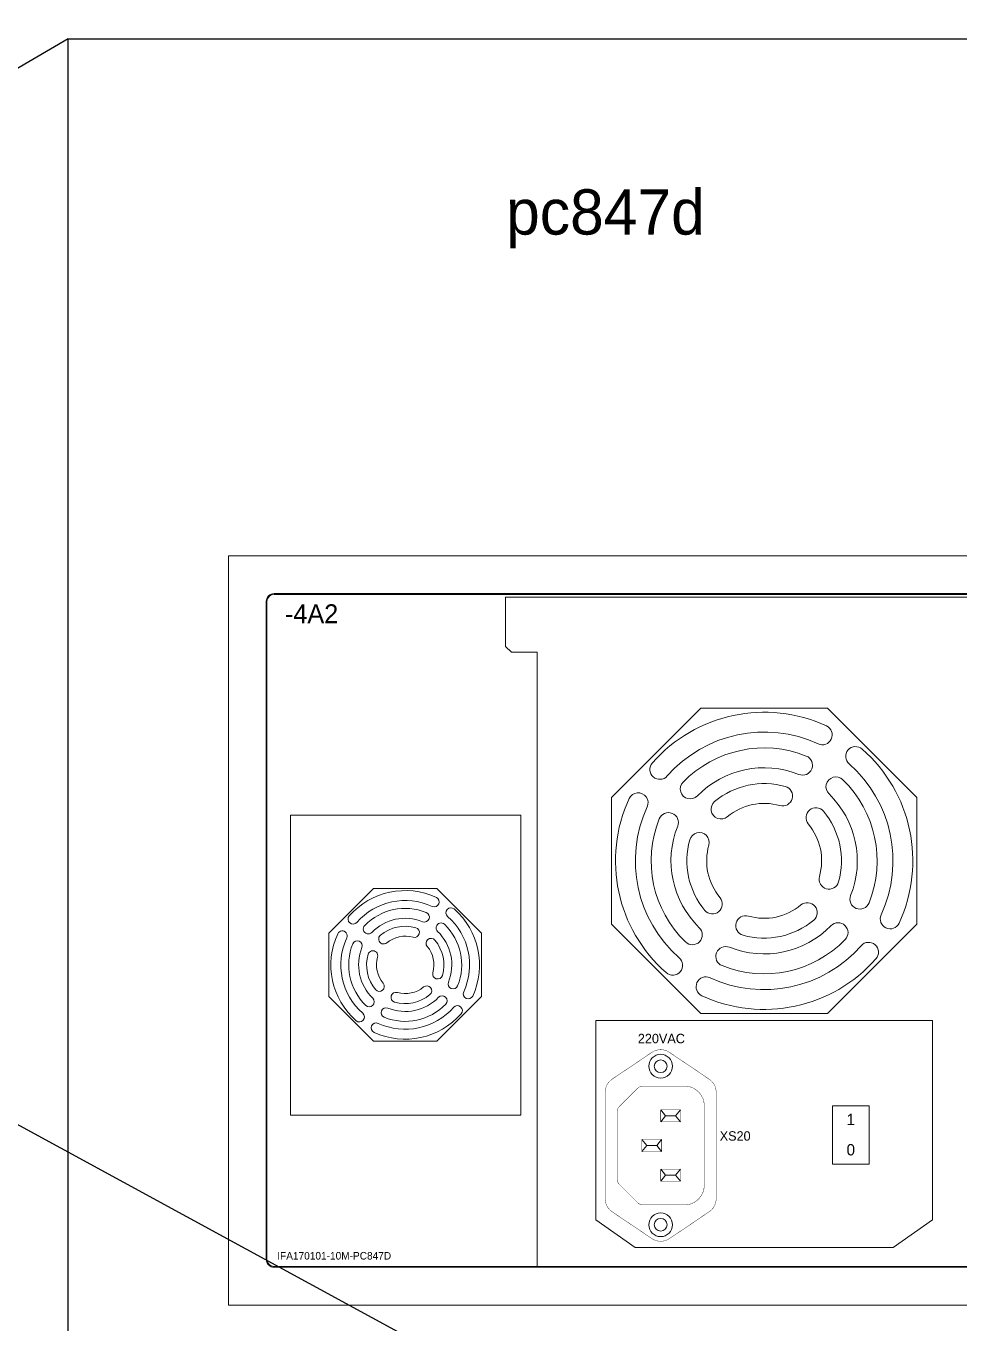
# Model space of a CAD drawing. Extents: x -2364 to 9601, y -871 to 1549.
# Drawn here: x 622.3 to 869.5, y 823.8 to 1167.6 of the extents above; entities that cross this region are included whole.
import ezdxf

# ---------------------------------------------------------------- set-up
doc = ezdxf.new("R2010")
doc.units = 0
doc.layers.get('0').update_dxf_attribs({"linetype": 'CONTINUOUS'})
doc.layers.add('NRS', color=1, linetype='CONTINUOUS')

msp = doc.modelspace()

# ---------------------------------------------------------------- linework, layer by layer
for p, q in [((85.46796, 1167.56947), (1206.3206, 557.15968)), ((633.49061, 1164.19234), (85.46796, 844.19197)), ((633.49061, 557.15968), (633.49061, 1164.19234))]:
    msp.add_line(p, q)
at = {"color": 7, "lineweight": 13}
for p, q in [((685.92356, 1015.02691), (685.92356, 840.67568)), ((685.92356, 1015.02691), (685.92356, 1013.9003)), ((686.13363, 1015.02691), (686.13363, 840.67568)), ((1135.45564, 1017.12753), (688.02418, 1017.12753)), ((1135.45564, 1016.91746), (688.02418, 1016.91746)), ((749.3323, 1003.10953), (749.3323, 1016.21338)), ((749.3323, 1016.21338), (883.72082, 1016.21338)), ((750.91033, 1001.57417), (749.3323, 1003.10953)), ((757.72803, 1001.57417), (750.91033, 1001.57417)), ((757.72803, 1001.57417), (757.72803, 838.78513)), ((777.36629, 963.07177), (801.08336, 986.78885)), ((801.08336, 986.78885), (834.62437, 986.78885)), ((834.62437, 986.78885), (858.34145, 963.07177)), ((777.36629, 929.53076), (777.36629, 963.07177)), ((858.34145, 963.07177), (858.34145, 929.53076)), ((702.51482, 927.11354), (714.37336, 938.97208)), ((714.37336, 938.97208), (731.14386, 938.97208)), ((731.14386, 938.97208), (743.0024, 927.11354)), ((801.08336, 905.81369), (777.36629, 929.53076)), ((858.34145, 929.53076), (834.62437, 905.81369)), ((702.51482, 910.34304), (702.51482, 927.11354)), ((743.0024, 927.11354), (743.0024, 910.34304)), ((714.37336, 898.4845), (702.51482, 910.34304)), ((743.0024, 910.34304), (731.14386, 898.4845)), ((834.62437, 905.81369), (801.08336, 905.81369)), ((773.21575, 851.13202), (773.21575, 904.0223)), ((862.49198, 904.0223), (773.21575, 904.0223)), ((862.49198, 851.13202), (862.49198, 904.0223)), ((731.14386, 898.4845), (714.37336, 898.4845)), ((790.43538, 880.31778), (791.73209, 878.74232)), ((795.68692, 880.31778), (794.39021, 878.74232)), ((791.73209, 878.74232), (790.43538, 877.16685)), ((794.39021, 878.74232), (791.73209, 878.74232)), ((794.39021, 878.74232), (795.68692, 877.16685)), ((785.44641, 872.44047), (786.74312, 870.865)), ((786.74312, 870.865), (785.44641, 869.28954)), ((789.40124, 870.865), (786.74312, 870.865)), ((790.69795, 872.44047), (789.40124, 870.865)), ((789.40124, 870.865), (790.69795, 869.28954)), ((790.43538, 864.56315), (791.73209, 862.98769)), ((791.73209, 862.98769), (790.43538, 861.41222)), ((794.39021, 862.98769), (791.73209, 862.98769)), ((795.68692, 864.56315), (794.39021, 862.98769)), ((794.39021, 862.98769), (795.68692, 861.41222)), ((773.21575, 851.13202), (783.71884, 843.82661)), ((862.49198, 851.13202), (851.9889, 843.82661)), ((783.71884, 843.82661), (851.9889, 843.82661)), ((688.02418, 838.78513), (1135.45564, 838.78513)), ((688.02418, 838.57506), (1135.45564, 838.57506))]:
    msp.add_line(p, q, dxfattribs=at)
msp.add_lwpolyline([(633.49061, 1164.19234), (1206.3206, 1164.19234), (1206.3206, 557.15968), (633.49061, 557.15968)], close=True)
for points in [[(675.92356, 1027.12753), (1147.55626, 1027.12753), (1147.55626, 828.57506), (675.92356, 828.57506)], [(692.37281, 958.36741), (753.35968, 958.36741), (753.35968, 878.8916), (692.37281, 878.8916)], [(835.99035, 881.32943), (845.71398, 881.32943), (845.71398, 865.91517), (835.99035, 865.91517)]]:
    msp.add_lwpolyline(points, close=True, dxfattribs=at)
at = {"color": 7, "lineweight": 13, "const_width": 0.10503}
for points in [[(805.1397, 884.94915), (805.1397, 856.78085, -0.248970266), (803.29245, 853.30104), (792.78937, 846.19601, -0.306467457), (788.08139, 846.19601), (777.5783, 853.30104, -0.248970266), (775.73106, 856.78085), (775.73106, 884.94915, -0.248970266), (777.5783, 888.42896), (788.08139, 895.53399, -0.306467457), (792.78937, 895.53399), (803.29245, 888.42896, -0.248970266)], [(801.98877, 881.36809), (801.98877, 860.36192, -0.414213562), (796.73723, 855.11037), (785.79909, 855.11037, -0.198912367), (784.31373, 855.72563), (779.49724, 860.54212, -0.198912367), (778.88198, 862.02748), (778.88198, 879.70252, -0.198912367), (779.49724, 881.18788), (784.31373, 886.00437, -0.198912367), (785.79909, 886.61963), (796.73723, 886.61963, -0.414213562)]]:
    msp.add_lwpolyline(points, format="xyb", close=True, dxfattribs=at)
for points in [[(795.68692, 880.31778), (795.68692, 877.16685), (790.43538, 877.16685), (790.43538, 880.31778)], [(790.69795, 872.44047), (790.69795, 869.28954), (785.44641, 869.28954), (785.44641, 872.44047)], [(795.68692, 864.56315), (795.68692, 861.41222), (790.43538, 861.41222), (790.43538, 864.56315)]]:
    msp.add_lwpolyline(points, close=True, dxfattribs=at)
at = {"color": 7, "lineweight": 13}
for centre, radius in [((790.43538, 891.87117), 3.15093), ((790.43538, 891.87117), 1.68001), ((790.43538, 849.85883), 3.15093), ((790.43538, 849.85883), 1.68049)]:
    msp.add_circle(centre, radius, dxfattribs=at)
for centre, radius, start, end in [((688.02418, 1015.02691), 2.10062, 90, 180), ((688.02418, 1015.02691), 1.89056, 90, 180), ((817.85387, 946.30127), 39.38657, 65.2176612, 138.7803414), ((817.85387, 946.30127), 34.13503, 65.2176612, 138.7803414), ((833.26298, 979.67665), 2.62577, 245.2176612, 65.2176612), ((842.07533, 973.95407), 2.62577, 48.7844407, 228.7844407), ((817.85387, 946.30127), 29.93379, 68.107385, 135.8262546), ((828.03616, 971.63996), 2.62577, 248.107385, 68.107385), ((817.85387, 946.30127), 39.38657, 335.2217606, 48.7844407), ((790.2028, 970.52471), 2.62577, 138.7803414, 318.7803414), ((817.85387, 946.30127), 24.68225, 68.107385, 135.8262546), ((817.85387, 946.30127), 34.13503, 335.2217606, 48.7844407), ((798.26774, 965.3305), 2.62577, 135.8262546, 315.8262546), ((817.85387, 946.30127), 20.48102, 74.1165867, 129.8437572), ((822.74051, 963.47481), 2.62577, 254.1165867, 74.1165867), ((836.85968, 965.91013), 2.62577, 45.894717, 225.894717), ((817.85387, 946.30127), 29.93379, 338.1758474, 45.894717), ((817.85387, 946.30127), 39.38657, 155.2217606, 228.7844407), ((784.47739, 961.70799), 2.62577, 335.2217606, 155.2217606), ((817.85387, 946.30127), 24.68225, 338.1758474, 45.894717), ((817.85387, 946.30127), 34.13503, 155.2217606, 228.7844407), ((806.41408, 960.01043), 2.62577, 129.8437572, 309.8437572), ((817.85387, 946.30127), 15.22947, 74.1165867, 129.8437572), ((831.55469, 957.75105), 2.62577, 39.8855153, 219.8855153), ((817.85387, 946.30127), 20.48102, 344.1583447, 39.8855153), ((817.85387, 946.30127), 29.93379, 158.1758474, 225.894717), ((792.50303, 956.45328), 2.62577, 338.1758474, 158.1758474), ((817.85387, 946.30127), 15.22947, 344.1583447, 39.8855153), ((817.85387, 946.30127), 24.68225, 158.1758474, 225.894717), ((800.67677, 951.17539), 2.62577, 344.1583447, 164.1583447), ((817.85387, 946.30127), 20.48102, 164.1583447, 219.8855153), ((817.85387, 946.30127), 15.22947, 164.1583447, 219.8855153), ((835.03097, 941.42715), 2.62577, 164.1583447, 344.1583447), ((722.75861, 918.72829), 19.69329, 65.2176612, 138.7803414), ((722.75861, 918.72829), 17.06751, 65.2176612, 138.7803414), ((730.46316, 935.41598), 1.31289, 245.2176612, 65.2176612), ((804.15305, 934.85149), 2.62577, 219.8855153, 39.8855153), ((829.29366, 932.59211), 2.62577, 309.8437572, 129.8437572), ((843.2047, 936.14926), 2.62577, 158.1758474, 338.1758474), ((708.93308, 930.84001), 1.31289, 138.7803414, 318.7803414), ((722.75861, 918.72829), 14.9669, 68.107385, 135.8262546), ((727.84976, 931.39763), 1.31289, 248.107385, 68.107385), ((734.86934, 932.55469), 1.31289, 48.7844407, 228.7844407), ((722.75861, 918.72829), 19.69329, 335.2217606, 48.7844407), ((812.96723, 929.12773), 2.62577, 74.1165867, 254.1165867), ((817.85387, 946.30127), 15.22947, 254.1165867, 309.8437572), ((851.23035, 930.89455), 2.62577, 155.2217606, 335.2217606), ((712.96554, 928.24291), 1.31289, 135.8262546, 315.8262546), ((722.75861, 918.72829), 12.34113, 68.107385, 135.8262546), ((722.75861, 918.72829), 10.24051, 74.1165867, 129.8437572), ((725.20193, 927.31506), 1.31289, 254.1165867, 74.1165867), ((732.26152, 928.53272), 1.31289, 45.894717, 225.894717), ((722.75861, 918.72829), 14.9669, 338.1758474, 45.894717), ((722.75861, 918.72829), 17.06751, 335.2217606, 48.7844407), ((798.84806, 926.69241), 2.62577, 225.894717, 45.894717), ((817.85387, 946.30127), 24.68225, 248.107385, 315.8262546), ((817.85387, 946.30127), 20.48102, 254.1165867, 309.8437572), ((837.44, 927.27204), 2.62577, 315.8262546, 135.8262546), ((722.75861, 918.72829), 19.69329, 155.2217606, 228.7844407), ((706.07037, 926.43165), 1.31289, 335.2217606, 155.2217606), ((722.75861, 918.72829), 17.06751, 155.2217606, 228.7844407), ((710.08319, 923.8043), 1.31289, 338.1758474, 158.1758474), ((717.03872, 925.58287), 1.31289, 129.8437572, 309.8437572), ((722.75861, 918.72829), 7.61474, 74.1165867, 129.8437572), ((729.60902, 924.45318), 1.31289, 39.8855153, 219.8855153), ((722.75861, 918.72829), 10.24051, 344.1583447, 39.8855153), ((722.75861, 918.72829), 12.34113, 338.1758474, 45.894717), ((817.85387, 946.30127), 29.93379, 248.107385, 315.8262546), ((722.75861, 918.72829), 14.9669, 158.1758474, 225.894717), ((722.75861, 918.72829), 12.34113, 158.1758474, 225.894717), ((722.75861, 918.72829), 10.24051, 164.1583447, 219.8855153), ((714.17006, 921.16535), 1.31289, 344.1583447, 164.1583447), ((722.75861, 918.72829), 7.61474, 344.1583447, 39.8855153), ((817.85387, 946.30127), 34.13503, 245.2176612, 318.7803414), ((807.67158, 920.96258), 2.62577, 68.107385, 248.107385), ((845.50493, 922.07783), 2.62577, 318.7803414, 138.7803414), ((722.75861, 918.72829), 7.61474, 164.1583447, 219.8855153), ((793.63241, 918.64847), 2.62577, 228.7844407, 48.7844407), ((817.85387, 946.30127), 39.38657, 245.2176612, 318.7803414), ((731.34716, 916.29123), 1.31289, 164.1583447, 344.1583447), ((802.44476, 912.92589), 2.62577, 65.2176612, 245.2176612), ((715.9082, 913.0034), 1.31289, 219.8855153, 39.8855153), ((720.31529, 910.14152), 1.31289, 74.1165867, 254.1165867), ((722.75861, 918.72829), 7.61474, 254.1165867, 309.8437572), ((728.47851, 911.87371), 1.31289, 309.8437572, 129.8437572), ((735.43403, 913.65229), 1.31289, 158.1758474, 338.1758474), ((739.44685, 911.02493), 1.31289, 155.2217606, 335.2217606), ((713.25571, 908.92386), 1.31289, 225.894717, 45.894717), ((722.75861, 918.72829), 14.9669, 248.107385, 315.8262546), ((722.75861, 918.72829), 12.34113, 248.107385, 315.8262546), ((722.75861, 918.72829), 10.24051, 254.1165867, 309.8437572), ((732.55168, 909.21368), 1.31289, 315.8262546, 135.8262546), ((736.58414, 906.61657), 1.31289, 318.7803414, 138.7803414), ((710.64788, 904.90189), 1.31289, 228.7844407, 48.7844407), ((722.75861, 918.72829), 19.69329, 245.2176612, 318.7803414), ((722.75861, 918.72829), 17.06751, 245.2176612, 318.7803414), ((717.66746, 906.05895), 1.31289, 68.107385, 248.107385), ((715.05406, 902.0406), 1.31289, 65.2176612, 245.2176612), ((688.02418, 840.67568), 2.10062, 180, 270), ((688.02418, 840.67568), 1.89056, 180, 270)]:
    msp.add_arc(centre, radius, start, end, dxfattribs=at)

# ---------------------------------------------------------------- texts
for s, height, p in [('-4A2', 5, (690.89764, 1009.28132)), ('1', 3, (839.68956, 876.26173)), ('0', 3, (839.68956, 868.23786)), ('IFA170101-10M-PC847D', 2, (688.85592, 840.63102))]:
    msp.add_text(s, height=height, dxfattribs=at).set_placement(p)
at = {"insert": (749.48659, 1124.27271), "char_height": 12, "attachment_point": 1}
msp.add_mtext_dynamic_manual_height_columns('pc847d', width=316.0494085, gutter_width=25, heights=[0], dxfattribs=at)
at = {"layer": 'NRS', "color": 7, "lineweight": 13}
for s, p in [('220VAC', (784.39767, 897.9559)), ('XS20', (806.08103, 872.13998))]:
    msp.add_text(s, height=2.5, dxfattribs=at).set_placement(p)

doc.saveas('drawing.dxf')
